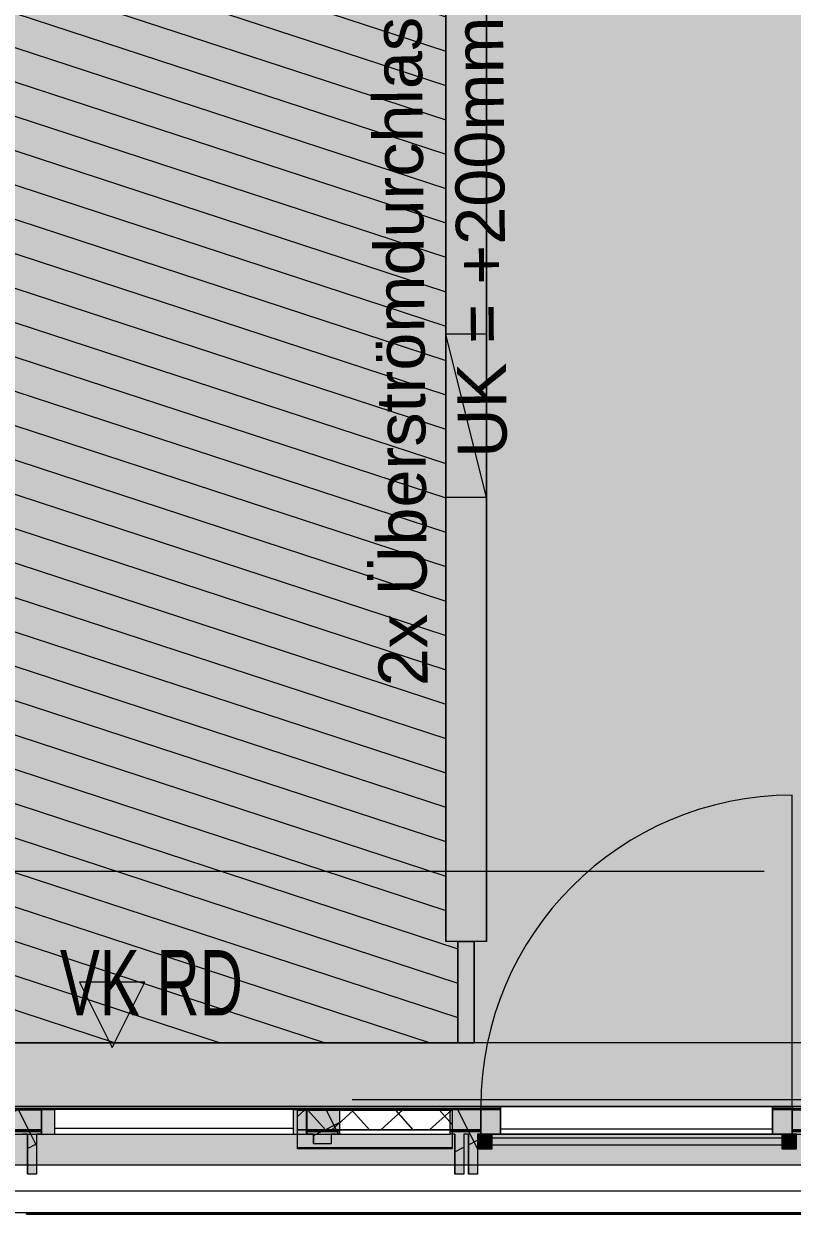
# Model space of a CAD drawing. Header units: metres. Extents: x 101 to 346, y 66 to 213.
# Drawn here: x 130.052 to 132.403, y 84.577 to 88.221 of the extents above; entities that cross this region are included whole.
import ezdxf

# ---------------------------------------------------------------- set-up
doc = ezdxf.new("R2010")
doc.units = ezdxf.units.M
doc.header["$MEASUREMENT"] = 0
for name, pattern in [('Strichlinie_ eng', [0.0023, 0.0015, -0.0008]), ('Strichpunktlinie', [0.006703, 0.003528, -0.001764, 0, -0.001411]), ('Wipeout_Contour', [1, 0, -1])]:
    doc.linetypes.add(name, pattern=pattern)
for name, color, linetype in [('00  Raster', 7, 'Continuous'), ('10  Fassade', 7, 'Continuous'), ('10  Fassade_Deckschraffur', 7, 'Continuous'), ('10  Fassade_Schnittschraffur', 7, 'Continuous'), ('10  Wand Massiv_Deckschraffur', 7, 'Continuous'), ('10  Wand Massiv_Fenster', 7, 'Continuous'), ('20  Absturzsicherung', 7, 'Continuous'), ('20 Wand Leichtbau MIETERAUSBAU_Fenster', 7, 'Continuous'), ('40  Text Statik', 7, 'Continuous'), ('Neubau_20  Boden Aufbauten', 7, 'Continuous'), ('Neubau_20  Boden Aufbauten_Deckschraffur', 7, 'Continuous'), ('Neubau_20  Wand Leichtbau', 7, 'Continuous'), ('Neubau_20  Wand Leichtbau_Schnittschraffur', 7, 'Continuous'), ('Neubau_20 Wand Leichtbau MIETERAUSBAU', 7, 'Continuous'), ('Neubau_20 Wand Leichtbau MIETERAUSBAU_Fenster', 7, 'Continuous'), ('Neubau_20 Wand Leichtbau MIETERAUSBAU_Schnittschraffur', 7, 'Continuous'), ('Neubau_40  Text Statik', 7, 'Continuous')]:
    doc.layers.add(name, color=color, linetype=linetype)
doc.styles.add('ERSTELLTER_STIL_1', font='')
doc.styles.add('ERSTELLTER_STIL_3', font='')
doc.styles.get('ERSTELLTER_STIL_1').set_extended_font_data('Arial')
doc.styles.get('ERSTELLTER_STIL_3').set_extended_font_data('Arial Narrow')
pattern_1 = [(26.86749, (13.479, 22.35165), (-0.05423143, 0.10704649), []), (116.86749, (13.479, 22.35165), (0.10704649, 0.05423143), [])]

msp = doc.modelspace()

# ---------------------------------------------------------------- hatches: boundary and pattern name
at = {"layer": 'Neubau_20  Boden Aufbauten_Deckschraffur', "linetype": 'Continuous', "lineweight": 18, "true_color": 0xada092}
msp.add_hatch(color=253, dxfattribs=at).paths.add_polyline_path([(121.9704, 90.8919), (121.9704, 90.7919), (128.1054, 90.7919), (128.1054, 90.7669), (131.3429, 90.7669), (131.3429, 90.7919), (131.4679, 90.7919), (131.4679, 85.4119), (131.4304, 85.4119), (131.4304, 85.1018), (131.4679, 85.1018), (131.5641, 85.1018), (148.1904, 85.1018), (148.1904, 87.6069), (147.5904, 87.6069), (147.5904, 90.8769), (154.2379, 90.8769), (154.2379, 90.8919)])
at = {"layer": 'Neubau_20  Boden Aufbauten_Deckschraffur', "linetype": 'Continuous', "lineweight": 18}
h = msp.add_hatch(dxfattribs=at)
h.set_pattern_fill('Mörtel_0008', color=8, style=0, pattern_type=2)
h.set_pattern_definition([(26.86749, (13.58792, 22.68427), (-0.07117876, 0.14049852), [0, -0.105, 0, -0.1575]), (91.86749, (13.92054, 22.57534), (0.15741635, 0.00513262), [0, -0.077, 0, -0.133])])
h.paths.add_polyline_path([(121.9704, 90.8919), (121.9704, 90.7919), (128.1054, 90.7919), (128.1054, 90.7669), (131.3429, 90.7669), (131.3429, 90.7919), (131.4679, 90.7919), (131.4679, 85.4119), (131.4304, 85.4119), (131.4304, 85.1018), (131.4679, 85.1018), (131.5641, 85.1018), (148.1904, 85.1018), (148.1904, 87.6069), (147.5904, 87.6069), (147.5904, 90.8769), (154.2379, 90.8769), (154.2379, 90.8919)])
at = {"layer": 'Neubau_20 Wand Leichtbau MIETERAUSBAU_Schnittschraffur', "linetype": 'Continuous', "lineweight": 18}
msp.add_hatch(color=9, dxfattribs=at).paths.add_polyline_path([(131.3429, 90.7669), (131.3429, 85.4119), (131.4679, 85.4119), (131.4679, 90.7669)])

# ---------------------------------------------------------------- linework, layer by layer
at = {"layer": '00  Raster', "color": 7, "linetype": 'Strichpunktlinie', "lineweight": 13, "ltscale": 1000}
msp.add_line((101.5775, 85.6269), (159.1776, 85.6269), dxfattribs=at)
at = {"layer": 'Neubau_20  Boden Aufbauten', "color": 7, "linetype": 'Continuous', "lineweight": 13, "ltscale": 1000, "flags": 128}
msp.add_lwpolyline([(121.9704, 90.8919), (121.9704, 90.7919), (128.1054, 90.7919), (128.1054, 90.7669), (131.3429, 90.7669), (131.3429, 90.7919), (131.4679, 90.7919), (131.4679, 85.4119), (131.4304, 85.4119), (131.4304, 85.1018), (131.4679, 85.1018), (131.5641, 85.1018), (148.1904, 85.1018), (148.1904, 87.6069), (147.5904, 87.6069), (147.5904, 90.8769), (154.2379, 90.8769), (154.2379, 90.8919)], dxfattribs=at)
at = {"layer": 'Neubau_20  Wand Leichtbau', "color": 7, "linetype": 'Continuous', "lineweight": 13, "ltscale": 1000, "flags": 128}
msp.add_lwpolyline([(131.3804, 85.4119), (131.4304, 85.4119)], dxfattribs=at)
at = {"layer": 'Neubau_20 Wand Leichtbau MIETERAUSBAU', "color": 7, "linetype": 'Continuous', "lineweight": 18, "ltscale": 1000, "flags": 128}
for points in [[(131.3429, 90.7669), (131.3429, 85.4119)], [(131.4679, 85.4119), (131.4679, 90.7669)]]:
    msp.add_lwpolyline(points, dxfattribs=at)
at = {"layer": 'Neubau_20 Wand Leichtbau MIETERAUSBAU', "color": 7, "linetype": 'Continuous', "lineweight": 13, "ltscale": 1000, "flags": 128}
msp.add_lwpolyline([(131.4679, 85.4119), (131.3429, 85.4119)], dxfattribs=at)
at = {"layer": 'Neubau_20 Wand Leichtbau MIETERAUSBAU_Fenster', "color": 7, "linetype": 'Continuous', "lineweight": 13, "ltscale": 1000}
for p, q in [((131.4679, 86.7713), (131.3429, 87.2713)), ((131.4679, 87.2713), (131.3429, 87.2713)), ((131.4679, 86.7713), (131.3429, 86.7713))]:
    msp.add_line(p, q, dxfattribs=at)
at = {"layer": 'Neubau_40  Text Statik', "color": 7, "linetype": 'Continuous', "lineweight": 13, "ltscale": 1000}
msp.add_line((130.4222, 85.2869), (130.2222, 85.2869), dxfattribs=at)

# ---------------------------------------------------------------- texts
at = {"layer": '20 Wand Leichtbau MIETERAUSBAU_Fenster', "color": 7, "linetype": 'Continuous', "lineweight": 13, "char_height": 0.15, "attachment_point": 4, "rotation": 90.5142, "style": 'ERSTELLTER_STIL_1'}
for s, insert in [('\\A1;{\\pql;\\fArial|b0|i0|c0|p38;2x Überströmdurchlass LDO-T 0,50/0,30}', (131.2266, 86.1928)), ('\\A1;{\\pql;\\fArial|b0|i0|c0|p38;UK = +200mm ü. OKFFB}', (131.4562, 86.8923))]:
    msp.add_mtext(s, dxfattribs=dict(at, insert=insert))
at = {"layer": '40  Text Statik', "color": 7, "linetype": 'Continuous', "lineweight": 13, "insert": (130.162, 85.3854), "char_height": 0.2, "attachment_point": 1, "rotation": 0.0014, "style": 'ERSTELLTER_STIL_3'}
msp.add_mtext('\\A1;{\\W0.800000x;\\pql;\\fArial Narrow|b0|i0|c0|p38;VK RD}', dxfattribs=at)

# ---------------------------------------------------------------- wipeouts: each hides what was drawn before it
at = {"color": 254, "linetype": 'Wipeout_Contour', "lineweight": 0, "ltscale": 647.577574}
msp.add_wipeout([(148.1904, 84.8317), (127.4054, 84.8317), (127.4054, 84.8287), (148.1904, 84.8287)], dxfattribs=at).dxf.layer = '10  Fassade_Deckschraffur'
at = {"color": 254, "linetype": 'Wipeout_Contour', "lineweight": 0, "ltscale": 647.123138}
msp.add_wipeout([(148.1904, 84.6469), (127.4054, 84.6469), (127.4054, 84.5809), (148.1904, 84.5809)], dxfattribs=at).dxf.layer = '10  Fassade_Deckschraffur'

# ---------------------------------------------------------------- next in the draw order: linework, layer by layer
at = {"layer": '10  Fassade', "color": 7, "linetype": 'Continuous', "lineweight": 13, "ltscale": 1000, "flags": 128}
msp.add_lwpolyline([(148.1904, 84.5809), (127.4054, 84.5809)], dxfattribs=at)

# ---------------------------------------------------------------- next in the draw order: wipeouts: each hides what was drawn before it
at = {"color": 254, "linetype": 'Wipeout_Contour', "lineweight": 0, "ltscale": 647.942775}
msp.add_wipeout([(148.1904, 85.1018), (127.4054, 85.1018), (127.4054, 84.9063), (148.1904, 84.9063)], dxfattribs=at).dxf.layer = '10  Fassade_Deckschraffur'
at = {"color": 254, "linetype": 'Wipeout_Contour', "lineweight": 0, "ltscale": 647.382991}
msp.add_wipeout([(127.4054, 84.8287), (127.4054, 84.6469), (148.1904, 84.6469), (148.1904, 84.8287)], dxfattribs=at).dxf.layer = '10  Fassade_Deckschraffur'

# ---------------------------------------------------------------- next in the draw order: hatches: boundary and pattern name
at = {"layer": '10  Fassade', "linetype": 'Continuous', "lineweight": 0, "true_color": 0xffffff}
msp.add_hatch(color=7, dxfattribs=at).paths.add_polyline_path([(131.3629, 84.7769), (131.3629, 84.7799), (130.8894, 84.7799), (130.8894, 84.7769)])
at = {"layer": 'Neubau_20  Boden Aufbauten_Deckschraffur', "linetype": 'Continuous', "lineweight": 18}
msp.add_hatch(color=30, dxfattribs=at).paths.add_polyline_path([(131.3429, 90.7669), (127.4054, 90.7669), (127.4054, 85.1018), (131.3429, 85.1018), (131.3804, 85.1018), (131.3804, 85.4119), (131.3429, 85.4119)])
h = msp.add_hatch(dxfattribs=at)
h.set_pattern_fill('Holz_Schalung_liegend__1_A9', color=6, style=0, pattern_type=2)
h.set_pattern_definition([(341.86749, (13.479, 22.35165), (0.03112157, 0.09503393), [])])
h.paths.add_polyline_path([(131.3429, 90.7669), (127.4054, 90.7669), (127.4054, 85.1018), (131.3429, 85.1018), (131.3804, 85.1018), (131.3804, 85.4119), (131.3429, 85.4119)])
at = {"layer": 'Neubau_20  Wand Leichtbau_Schnittschraffur', "linetype": 'Continuous', "lineweight": 18}
msp.add_hatch(color=9, dxfattribs=at).paths.add_polyline_path([(131.3804, 85.4119), (131.3804, 85.1019), (131.4304, 85.1019), (131.4304, 85.4119)])

# ---------------------------------------------------------------- next in the draw order: linework, layer by layer
at = {"layer": '10  Fassade', "color": 7, "linetype": 'Strichpunktlinie', "lineweight": 13, "ltscale": 1000}
msp.add_line((148.1904, 84.9269), (127.4054, 84.9269), dxfattribs=at)
at = {"layer": '10  Fassade', "color": 7, "linetype": 'Continuous', "lineweight": 13, "ltscale": 1000}
for p, q in [((130.9924, 84.7919), (130.9384, 84.7919)), ((130.0904, 84.6994), (130.0629, 84.6994)), ((131.3979, 84.6994), (131.3704, 84.6994)), ((131.4404, 84.6994), (131.4129, 84.6994))]:
    msp.add_line(p, q, dxfattribs=at)
at = {"layer": '10  Fassade', "color": 7, "linetype": 'Continuous', "lineweight": 13, "ltscale": 1000, "flags": 128}
for points in [[(148.1904, 85.1018), (127.4054, 85.1018)], [(148.1904, 84.6469), (127.4054, 84.6469)]]:
    msp.add_lwpolyline(points, dxfattribs=at)
msp.add_lwpolyline([(131.3629, 84.7769), (130.8894, 84.7769), (130.8894, 84.7799), (131.3629, 84.7799)], close=True, dxfattribs=at)
at = {"layer": '10  Fassade', "color": 7, "linetype": 'Strichlinie_ eng', "lineweight": 13, "ltscale": 1000, "flags": 128}
for points in [[(130.9924, 84.7919), (130.9384, 84.7919)], [(130.0904, 84.6994), (130.0629, 84.6994)], [(131.3979, 84.6994), (131.3704, 84.6994)], [(131.4404, 84.6994), (131.4129, 84.6994)]]:
    msp.add_lwpolyline(points, dxfattribs=at)
at = {"layer": '10  Wand Massiv_Fenster', "color": 7, "linetype": 'Continuous', "lineweight": 18, "ltscale": 1000}
for p, q in [((148.1904, 85.1019), (127.4054, 85.1019)), ((148.1904, 84.7269), (127.4054, 84.7269))]:
    msp.add_line(p, q, dxfattribs=at)
at = {"layer": 'Neubau_20  Boden Aufbauten', "color": 7, "linetype": 'Continuous', "lineweight": 13, "ltscale": 1000, "flags": 128}
msp.add_lwpolyline([(131.3429, 90.7669), (127.4054, 90.7669), (127.4054, 85.1018), (131.3429, 85.1018), (131.3804, 85.1018), (131.3804, 85.4119), (131.3429, 85.4119)], close=True, dxfattribs=at)
at = {"layer": 'Neubau_20  Wand Leichtbau', "color": 7, "linetype": 'Continuous', "lineweight": 18, "ltscale": 1000, "flags": 128}
for points in [[(131.3804, 85.4119), (131.3804, 85.1019)], [(131.4304, 85.1019), (131.4304, 85.4119)]]:
    msp.add_lwpolyline(points, dxfattribs=at)
at = {"layer": 'Neubau_20  Wand Leichtbau', "color": 7, "linetype": 'Continuous', "lineweight": 13, "ltscale": 1000, "flags": 128}
msp.add_lwpolyline([(131.3804, 85.1019), (131.4304, 85.1019)], dxfattribs=at)
at = {"layer": 'Neubau_40  Text Statik', "color": 7, "linetype": 'Continuous', "lineweight": 13, "ltscale": 1000}
for p, q in [((130.2222, 85.2869), (130.3222, 85.0869)), ((130.3222, 85.0869), (130.4222, 85.2869))]:
    msp.add_line(p, q, dxfattribs=at)

# ---------------------------------------------------------------- next in the draw order: wipeouts: each hides what was drawn before it
at = {"color": 254, "linetype": 'Wipeout_Contour', "lineweight": 0, "ltscale": 647.651333}
msp.add_wipeout([(148.1904, 84.8959), (127.4054, 84.8959), (127.4054, 84.8349), (148.1904, 84.8349)], dxfattribs=at).dxf.layer = '10  Fassade_Deckschraffur'
at = {"color": 254, "linetype": 'Wipeout_Contour', "lineweight": 0, "ltscale": 625.089666}
msp.add_wipeout([(132.7501, 84.5809), (130.0601, 84.5809), (130.0601, 84.5769), (132.7501, 84.5769)], dxfattribs=at).dxf.layer = '10  Fassade_Deckschraffur'

# ---------------------------------------------------------------- next in the draw order: hatches: boundary and pattern name
at = {"layer": '10  Fassade_Schnittschraffur', "linetype": 'Continuous', "lineweight": 0, "true_color": 0xffffff}
msp.add_hatch(color=7, dxfattribs=at).paths.add_polyline_path([(130.9384, 84.7919), (130.9924, 84.7919), (130.9924, 84.8219), (130.9384, 84.8219)])
at = {"layer": '10  Fassade_Schnittschraffur', "linetype": 'Continuous', "lineweight": 13, "true_color": 0x000100}
h = msp.add_hatch(dxfattribs=at)
h.set_pattern_fill('Dämmung__hart_1_0008', color=98, style=0, pattern_type=2)
h.set_pattern_definition(pattern_1)
h.paths.add_polyline_path([(130.9384, 84.7919), (130.9924, 84.7919), (130.9924, 84.8219), (130.9384, 84.8219)])

# ---------------------------------------------------------------- next in the draw order: linework, layer by layer
at = {"layer": '10  Fassade', "color": 7, "linetype": 'Continuous', "lineweight": 13, "ltscale": 1000}
for p, q in [((130.0629, 84.8219), (130.0479, 84.8219)), ((130.0629, 84.8219), (130.0629, 84.6994)), ((130.9384, 84.8219), (130.9384, 84.7919)), ((130.9924, 84.8219), (130.9924, 84.7919)), ((131.3979, 84.8219), (131.3979, 84.6994)), ((131.4129, 84.8219), (131.4129, 84.6994))]:
    msp.add_line(p, q, dxfattribs=at)
at = {"layer": '10  Fassade', "color": 7, "linetype": 'Continuous', "lineweight": 13, "ltscale": 1000, "flags": 128}
for points in [[(148.1904, 84.8349), (127.4054, 84.8349)], [(148.1904, 84.8317), (127.4054, 84.8317)], [(148.1904, 84.8287), (127.4054, 84.8287)], [(131.4129, 84.8219), (131.4054, 84.8219), (131.3979, 84.8219)]]:
    msp.add_lwpolyline(points, dxfattribs=at)
at = {"layer": '10  Fassade', "color": 7, "linetype": 'Strichlinie_ eng', "lineweight": 13, "ltscale": 1000, "flags": 128}
for points in [[(127.4054, 84.8219), (128.2674, 84.8219), (128.7054, 84.8219), (129.7379, 84.8219), (130.0554, 84.8219), (130.9674, 84.8219), (131.4054, 84.8219), (132.4379, 84.8219), (132.7554, 84.8219), (133.6674, 84.8219), (134.1054, 84.8219), (135.1379, 84.8219), (135.4554, 84.8219), (136.3674, 84.8219), (136.8054, 84.8219), (137.8379, 84.8219), (138.1554, 84.8219), (139.0674, 84.8219), (139.5054, 84.8219), (140.5379, 84.8219), (140.8554, 84.8219), (141.7674, 84.8219), (142.2054, 84.8219), (143.2379, 84.8219), (143.5554, 84.8219), (144.4674, 84.8219), (144.9054, 84.8219), (145.9379, 84.8219), (146.2554, 84.8219), (147.1674, 84.8219), (147.6054, 84.8219), (148.1904, 84.8219)], [(130.0629, 84.6994), (130.0629, 84.8219)], [(130.0904, 84.8219), (130.0904, 84.6994)], [(130.9384, 84.7919), (130.9384, 84.8219)], [(130.9924, 84.8219), (130.9924, 84.7919)], [(131.3704, 84.6994), (131.3704, 84.8219)], [(131.3979, 84.8219), (131.3979, 84.6994)], [(131.4129, 84.6994), (131.4129, 84.8219)], [(131.4404, 84.8219), (131.4404, 84.6994)]]:
    msp.add_lwpolyline(points, dxfattribs=at)
at = {"layer": '10  Fassade', "color": 7, "linetype": 'Continuous', "lineweight": 18, "ltscale": 1000, "flags": 128}
for points in [[(130.0601, 84.5809), (132.7501, 84.5809)], [(130.0601, 84.5769), (130.0601, 84.5809)], [(130.0601, 84.5769), (132.7501, 84.5769)]]:
    msp.add_lwpolyline(points, dxfattribs=at)

# ---------------------------------------------------------------- next in the draw order: wipeouts: each hides what was drawn before it
at = {"color": 254, "linetype": 'Wipeout_Contour', "lineweight": 0, "ltscale": 647.720894}
msp.add_wipeout([(127.4054, 84.8959), (148.1904, 84.8959), (148.1904, 84.9009), (127.4054, 84.9009)], dxfattribs=at).dxf.layer = '10  Fassade_Deckschraffur'

# ---------------------------------------------------------------- next in the draw order: wipeouts: each hides what was drawn before it
at = {"color": 254, "linetype": 'Wipeout_Contour', "lineweight": 0, "ltscale": 647.731856}
msp.add_wipeout([(127.4054, 84.9063), (127.4054, 84.9009), (148.1904, 84.9009), (148.1904, 84.9063)], dxfattribs=at).dxf.layer = '10  Fassade_Deckschraffur'

# ---------------------------------------------------------------- next in the draw order: hatches: boundary and pattern name
at = {"layer": '10  Wand Massiv_Deckschraffur', "linetype": 'Continuous', "lineweight": 0, "true_color": 0xffffff}
msp.add_hatch(color=7, dxfattribs=at).paths.add_polyline_path([(127.4054, 84.7269), (148.1904, 84.7269), (148.1904, 84.9269), (148.1904, 85.1019), (127.4054, 85.1019), (127.4054, 84.9269)])

# ---------------------------------------------------------------- next in the draw order: linework, layer by layer
at = {"layer": '10  Fassade', "color": 7, "linetype": 'Continuous', "lineweight": 13, "ltscale": 1000, "flags": 128}
for points in [[(148.1904, 84.9063), (127.4054, 84.9063)], [(148.1904, 84.9009), (127.4054, 84.9009)], [(148.1904, 84.8959), (127.4054, 84.8959)]]:
    msp.add_lwpolyline(points, dxfattribs=at)
at = {"layer": '10  Fassade', "color": 7, "linetype": 'Strichlinie_ eng', "lineweight": 13, "ltscale": 1000, "flags": 128}
msp.add_lwpolyline([(127.4054, 84.8969), (128.2674, 84.8969), (128.7054, 84.8969), (129.7379, 84.8969), (130.0554, 84.8969), (130.9674, 84.8969), (131.4054, 84.8969), (132.4379, 84.8969), (132.7554, 84.8969), (133.6674, 84.8969), (134.1054, 84.8969), (135.1379, 84.8969), (135.4554, 84.8969), (136.3674, 84.8969), (136.8054, 84.8969), (137.8379, 84.8969), (138.1554, 84.8969), (139.0674, 84.8969), (139.5054, 84.8969), (140.5379, 84.8969), (140.8554, 84.8969), (141.7674, 84.8969), (142.2054, 84.8969), (143.2379, 84.8969), (143.5554, 84.8969), (144.4674, 84.8969), (144.9054, 84.8969), (145.9379, 84.8969), (146.2554, 84.8969), (147.1674, 84.8969), (147.6054, 84.8969), (148.1904, 84.8969)], dxfattribs=at)

# ---------------------------------------------------------------- next in the draw order: wipeouts: each hides what was drawn before it
at = {"color": 254, "linetype": 'Wipeout_Contour', "lineweight": 0, "ltscale": 622.696474}
msp.add_wipeout([(130.9174, 84.8969), (130.1054, 84.8969), (130.1054, 84.8219), (130.9174, 84.8219)], dxfattribs=at).dxf.layer = '10  Fassade_Deckschraffur'
at = {"color": 254, "linetype": 'Wipeout_Contour', "lineweight": 0, "ltscale": 624.962656}
msp.add_wipeout([(131.3554, 84.8969), (131.0174, 84.8969), (131.0174, 84.8219), (131.3554, 84.8219)], dxfattribs=at).dxf.layer = '10  Fassade_Deckschraffur'
at = {"color": 254, "linetype": 'Wipeout_Contour', "lineweight": 0, "ltscale": 627.450699}
msp.add_wipeout([(132.4034, 84.8969), (131.4504, 84.8969), (131.4504, 84.8219), (132.4034, 84.8219)], dxfattribs=at).dxf.layer = '10  Fassade_Deckschraffur'

# ---------------------------------------------------------------- next in the draw order: hatches: boundary and pattern name
at = {"layer": '10  Fassade', "linetype": 'Continuous', "lineweight": 0, "true_color": 0xffffff}
msp.add_hatch(color=7, dxfattribs=at).paths.add_polyline_path([(131.3629, 84.8949), (131.3629, 84.8969), (130.8894, 84.8969), (130.8894, 84.8949)])
at = {"layer": '10  Fassade', "linetype": 'Continuous', "lineweight": 13, "true_color": 0x000100}
h = msp.add_hatch(dxfattribs=at)
h.set_pattern_fill('Dämmung__hart_2_0008', color=98, style=0, pattern_type=2)
h.set_pattern_definition([(41.86749, (13.479, 22.35165), (-0.06674101, 0.074469036), []), (131.86749, (13.479, 22.35165), (0.074469036, 0.06674101), [])])
h.paths.add_polyline_path([(131.3629, 84.8349), (131.3629, 84.8949), (130.8894, 84.8949), (130.8894, 84.8349)])
at = {"layer": '10  Fassade_Schnittschraffur', "linetype": 'Continuous', "lineweight": 0, "true_color": 0xffffff}
for points in [[(130.0054, 84.8219), (130.0204, 84.8219), (130.0479, 84.8219), (130.0629, 84.8219), (130.0904, 84.8219), (130.1054, 84.8219), (130.1054, 84.8969), (130.0054, 84.8969)], [(130.1054, 84.8969), (130.1054, 84.8219), (130.1056, 84.8969)], [(130.9172, 84.8969), (130.9172, 84.8219), (130.9174, 84.8969)], [(130.9174, 84.8219), (130.9384, 84.8219), (130.9924, 84.8219), (131.0174, 84.8219), (131.0174, 84.8969), (130.9174, 84.8969)], [(131.3979, 84.8219), (131.4054, 84.8219), (131.4129, 84.8219), (131.4404, 84.8219), (131.4504, 84.8219), (131.4504, 84.8969), (131.3554, 84.8969), (131.3554, 84.8219)], [(131.4504, 84.8969), (131.4504, 84.8219), (131.4506, 84.8969)], [(132.4032, 84.8969), (132.4032, 84.8219), (132.4034, 84.8969)], [(130.0904, 84.6994), (130.0904, 84.8219), (130.0629, 84.8219), (130.0629, 84.6994)], [(131.3704, 84.8219), (131.3704, 84.6994), (131.3979, 84.6994), (131.3979, 84.8219)], [(131.4404, 84.6994), (131.4404, 84.8219), (131.4129, 84.8219), (131.4129, 84.6994)]]:
    msp.add_hatch(color=7, dxfattribs=at).paths.add_polyline_path(points)
at = {"layer": '10  Fassade_Schnittschraffur', "linetype": 'Continuous', "lineweight": 13, "true_color": 0x000100}
h = msp.add_hatch(dxfattribs=at)
h.set_pattern_fill('Dämmung__hart_1_0008', color=98, style=0, pattern_type=2)
h.set_pattern_definition(pattern_1)
h.paths.add_polyline_path([(130.0054, 84.8219), (130.0204, 84.8219), (130.0479, 84.8219), (130.0629, 84.8219), (130.0904, 84.8219), (130.1054, 84.8219), (130.1054, 84.8969), (130.0054, 84.8969)])
h = msp.add_hatch(dxfattribs=at)
h.set_pattern_fill('Dämmung__hart_1_0008', color=98, style=0, pattern_type=2)
h.set_pattern_definition(pattern_1)
h.paths.add_polyline_path([(130.9174, 84.8219), (130.9384, 84.8219), (130.9924, 84.8219), (131.0174, 84.8219), (131.0174, 84.8969), (130.9174, 84.8969)])
h = msp.add_hatch(dxfattribs=at)
h.set_pattern_fill('Dämmung__hart_1_0008', color=98, style=0, pattern_type=2)
h.set_pattern_definition(pattern_1)
h.paths.add_polyline_path([(131.3979, 84.8219), (131.4054, 84.8219), (131.4129, 84.8219), (131.4404, 84.8219), (131.4504, 84.8219), (131.4504, 84.8969), (131.3554, 84.8969), (131.3554, 84.8219)])
h = msp.add_hatch(dxfattribs=at)
h.set_pattern_fill('Dämmung__hart_1_0008', color=98, style=0, pattern_type=2)
h.set_pattern_definition(pattern_1)
h.paths.add_polyline_path([(130.0904, 84.6994), (130.0904, 84.8219), (130.0629, 84.8219), (130.0629, 84.6994)])
h = msp.add_hatch(dxfattribs=at)
h.set_pattern_fill('Dämmung__hart_1_0008', color=98, style=0, pattern_type=2)
h.set_pattern_definition(pattern_1)
h.paths.add_polyline_path([(131.3704, 84.8219), (131.3704, 84.6994), (131.3979, 84.6994), (131.3979, 84.8219)])
h = msp.add_hatch(dxfattribs=at)
h.set_pattern_fill('Dämmung__hart_1_0008', color=98, style=0, pattern_type=2)
h.set_pattern_definition(pattern_1)
h.paths.add_polyline_path([(131.4404, 84.6994), (131.4404, 84.8219), (131.4129, 84.8219), (131.4129, 84.6994)])
at = {"layer": '20  Absturzsicherung', "linetype": 'Continuous', "lineweight": 0, "true_color": 0xffffff}
for points in [[(131.4854, 84.7769), (131.4854, 84.8219), (131.4404, 84.8219), (131.4404, 84.7769)], [(132.4164, 84.7769), (132.4164, 84.8219), (132.3714, 84.8219), (132.3714, 84.7769)]]:
    msp.add_hatch(color=7, dxfattribs=at).paths.add_polyline_path(points)

# ---------------------------------------------------------------- next in the draw order: linework, layer by layer
at = {"layer": '10  Fassade', "color": 7, "linetype": 'Continuous', "lineweight": 13, "ltscale": 1000}
for p, q in [((132.4032, 84.9069), (132.4032, 85.8595)), ((130.1054, 84.8969), (130.0054, 84.8969)), ((130.1054, 84.8969), (130.1054, 84.8219)), ((131.0174, 84.8969), (130.9174, 84.8969)), ((130.9174, 84.8969), (130.9174, 84.8219)), ((131.0174, 84.8969), (131.0174, 84.8219)), ((131.3554, 84.8969), (131.3554, 84.8219)), ((131.4504, 84.8969), (131.3554, 84.8969)), ((131.4504, 84.8969), (131.4504, 84.8219)), ((130.1054, 84.8219), (130.0904, 84.8219)), ((130.0904, 84.8219), (130.0904, 84.6994)), ((130.9384, 84.8219), (130.9174, 84.8219)), ((131.0174, 84.8219), (130.9924, 84.8219)), ((131.3704, 84.8219), (131.3554, 84.8219)), ((131.3704, 84.8219), (131.3704, 84.6994)), ((131.4504, 84.8219), (131.4404, 84.8219)), ((131.4404, 84.8219), (131.4404, 84.6994))]:
    msp.add_line(p, q, dxfattribs=at)
at = {"layer": '10  Fassade', "color": 7, "linetype": 'Continuous', "lineweight": 13, "ltscale": 1000, "flags": 128}
for points in [[(130.1054, 84.8969), (130.9174, 84.8969)], [(131.0174, 84.8969), (131.3554, 84.8969)], [(131.4504, 84.8969), (132.4034, 84.8969)], [(130.1054, 84.8219), (130.9174, 84.8219)], [(131.0174, 84.8219), (131.3554, 84.8219)], [(131.4504, 84.8219), (132.4034, 84.8219)]]:
    msp.add_lwpolyline(points, dxfattribs=at)
for points in [[(130.1054, 84.8219), (130.1056, 84.8969)], [(131.3629, 84.8949), (130.8894, 84.8949), (130.8894, 84.8969), (131.3629, 84.8969)], [(131.3629, 84.8349), (130.8894, 84.8349), (130.8894, 84.8949), (131.3629, 84.8949)], [(130.9174, 84.8969), (130.9172, 84.8219)], [(131.4504, 84.8219), (131.4506, 84.8969)], [(132.4034, 84.8969), (132.4032, 84.8219)], [(131.3629, 84.7799), (130.8894, 84.7799), (130.8894, 84.8349), (131.3629, 84.8349)]]:
    msp.add_lwpolyline(points, close=True, dxfattribs=at)
at = {"layer": '20  Absturzsicherung', "color": 7, "linetype": 'Continuous', "lineweight": 18, "ltscale": 1000, "flags": 128}
for points in [[(131.4854, 84.7769), (131.4854, 84.8219), (131.4404, 84.8219), (131.4404, 84.7769)], [(132.4164, 84.7769), (132.4164, 84.8219), (132.3714, 84.8219), (132.3714, 84.7769)]]:
    msp.add_lwpolyline(points, close=True, dxfattribs=at)

# ---------------------------------------------------------------- next in the draw order: wipeouts: each hides what was drawn before it
at = {"color": 254, "linetype": 'Wipeout_Contour', "lineweight": 0, "ltscale": 622.696594}
msp.add_wipeout([(130.8762, 84.8219), (130.8762, 84.8969), (130.1466, 84.8969), (130.1466, 84.8219)], dxfattribs=at).dxf.layer = '10  Fassade_Deckschraffur'
at = {"color": 254, "linetype": 'Wipeout_Contour', "lineweight": 0, "ltscale": 627.461642}
msp.add_wipeout([(132.3432, 84.8219), (132.3432, 84.9069), (131.5106, 84.9069), (131.5106, 84.8219)], dxfattribs=at).dxf.layer = '10  Fassade_Schnittschraffur'

# ---------------------------------------------------------------- next in the draw order: hatches: boundary and pattern name
at = {"layer": '10  Fassade_Schnittschraffur', "linetype": 'Continuous', "lineweight": 0, "true_color": 0xffffff}
for points in [[(130.1056, 84.8219), (130.1466, 84.8219), (130.1466, 84.8969), (130.1056, 84.8969)], [(130.9172, 84.8969), (130.8762, 84.8969), (130.8762, 84.8219), (130.9172, 84.8219)], [(131.5106, 84.8219), (131.5106, 84.9069), (131.4506, 84.9069), (131.4506, 84.8219)], [(132.4032, 84.8219), (132.4032, 84.9069), (132.3432, 84.9069), (132.3432, 84.8219)]]:
    msp.add_hatch(color=7, dxfattribs=at).paths.add_polyline_path(points)
at = {"layer": '20  Absturzsicherung', "linetype": 'Continuous', "lineweight": 0, "true_color": 0xffffff}
msp.add_hatch(color=7, dxfattribs=at).paths.add_polyline_path([(132.3939, 84.7894), (132.3939, 84.8094), (131.4629, 84.8094), (131.4629, 84.7894)])

# ---------------------------------------------------------------- next in the draw order: linework, layer by layer
at = {"layer": '10  Fassade', "color": 7, "linetype": 'Continuous', "lineweight": 13, "ltscale": 1000}
for p, q in [((130.8762, 84.8969), (130.1466, 84.8969)), ((132.3432, 84.9069), (131.5106, 84.9069)), ((130.8762, 84.8389), (130.1466, 84.8389)), ((132.3432, 84.8369), (131.5106, 84.8369)), ((130.1466, 84.8219), (130.8762, 84.8219)), ((132.3432, 84.8219), (131.5106, 84.8219))]:
    msp.add_line(p, q, dxfattribs=at)
at = {"layer": '10  Fassade', "color": 7, "linetype": 'Continuous', "lineweight": 13, "ltscale": 1000, "flags": 128}
for points in [[(130.1056, 84.8219), (130.1466, 84.8219), (130.1466, 84.8969), (130.1056, 84.8969)], [(130.9172, 84.8969), (130.8762, 84.8969), (130.8762, 84.8219), (130.9172, 84.8219)], [(131.5106, 84.8219), (131.4506, 84.8219), (131.4506, 84.9069), (131.5106, 84.9069)], [(132.3432, 84.8219), (131.5106, 84.8219), (131.5106, 84.9069), (132.3432, 84.9069)], [(132.4032, 84.8219), (132.3432, 84.8219), (132.3432, 84.9069), (132.4032, 84.9069)]]:
    msp.add_lwpolyline(points, close=True, dxfattribs=at)
at = {"layer": '10  Fassade', "color": 7, "linetype": 'Continuous', "lineweight": 13, "ltscale": 1000}
msp.add_arc((132.4032, 84.9069), 0.9526, 90, 180, dxfattribs=at)
at = {"layer": '20  Absturzsicherung', "color": 7, "linetype": 'Continuous', "lineweight": 18, "ltscale": 1000, "flags": 128}
msp.add_lwpolyline([(132.3939, 84.7894), (132.3939, 84.8094), (131.4629, 84.8094), (131.4629, 84.7894)], close=True, dxfattribs=at)

doc.saveas('drawing.dxf')
